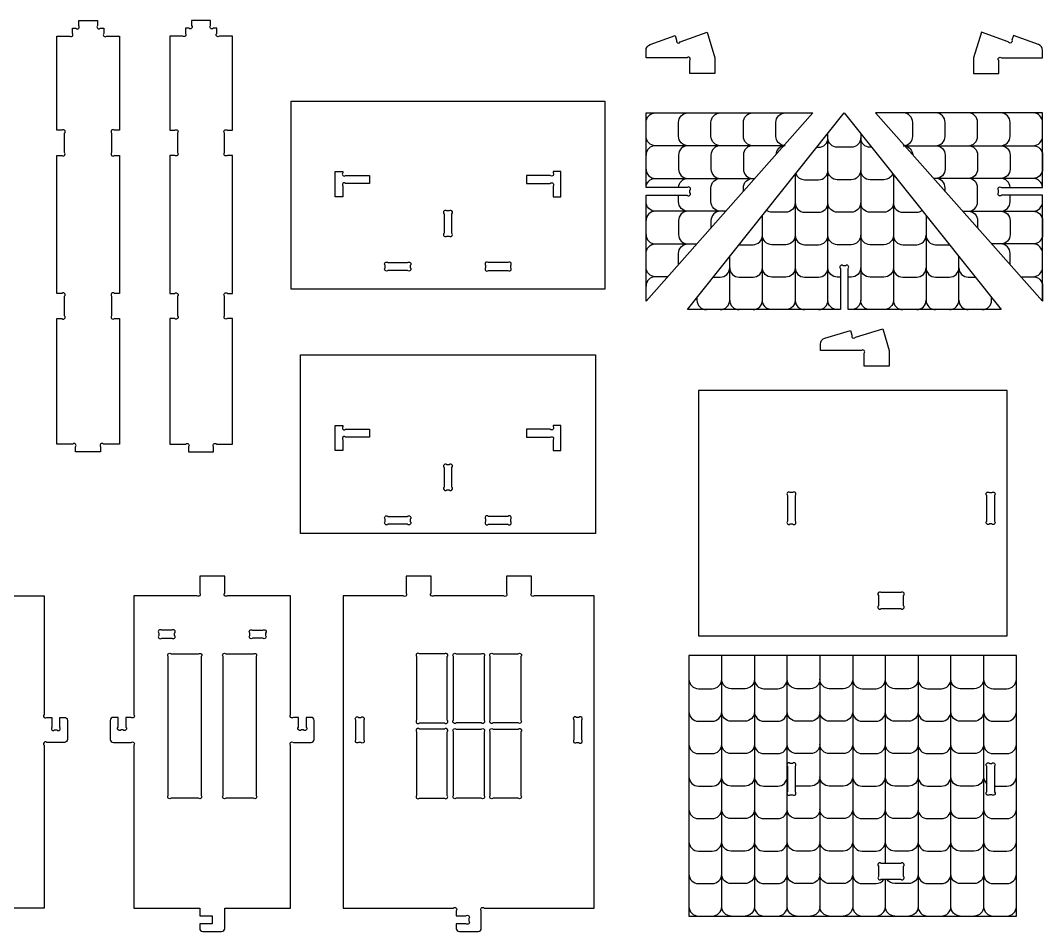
# Model space of a CAD drawing. Extents: x 61.9 to 158.6, y 1998.2 to 2079.7.
# Drawn here: x 125.81 to 158.39, y 1998.21 to 2027.24 of the extents above; entities that cross this region are included whole.
import ezdxf

# ---------------------------------------------------------------- set-up
doc = ezdxf.new("R2010")
doc.units = 0
doc.header["$MEASUREMENT"] = 0
doc.layers.add('LAYER1', color=18, linetype='CONTINUOUS')

msp = doc.modelspace()

# ---------------------------------------------------------------- linework, layer by layer
at = {"layer": 'LAYER1'}
for points in [[(128.963, 2023.745), (128.801, 2023.745, 1), (128.713, 2023.656), (128.713, 2023.033, 1), (128.801, 2022.945), (128.963, 2022.945), (128.963, 2018.545), (128.801, 2018.545, 1), (128.713, 2018.456), (128.713, 2017.833, 1), (128.801, 2017.745), (128.963, 2017.745), (128.963, 2013.745), (128.451, 2013.745, 1), (128.363, 2013.656), (128.363, 2013.495), (127.563, 2013.495), (127.563, 2013.656, 1), (127.474, 2013.745), (126.963, 2013.745), (126.963, 2017.745), (127.124, 2017.745, 1), (127.213, 2017.833), (127.213, 2018.456, 1), (127.124, 2018.545), (126.963, 2018.545), (126.963, 2022.945), (127.124, 2022.945, 1), (127.213, 2023.033), (127.213, 2023.656, 1), (127.124, 2023.745), (126.963, 2023.745), (126.963, 2026.745), (127.374, 2026.745, 1), (127.463, 2026.833), (127.463, 2026.995), (127.574, 2026.995, 1), (127.663, 2027.083), (127.663, 2027.245), (128.263, 2027.245), (128.263, 2027.083, 1), (128.351, 2026.995), (128.463, 2026.995), (128.463, 2026.833, 1), (128.551, 2026.745), (128.963, 2026.745)], [(130.564, 2023.745), (130.725, 2023.745, -1), (130.814, 2023.656), (130.814, 2023.033, -1), (130.725, 2022.945), (130.564, 2022.945), (130.564, 2018.545), (130.725, 2018.545, -1), (130.814, 2018.456), (130.814, 2017.833, -1), (130.725, 2017.745), (130.564, 2017.745), (130.564, 2013.745), (131.075, 2013.745, -1), (131.164, 2013.656), (131.164, 2013.495), (131.964, 2013.495), (131.964, 2013.656, -1), (132.053, 2013.745), (132.564, 2013.745), (132.564, 2017.745), (132.403, 2017.745, -1), (132.314, 2017.833), (132.314, 2018.456, -1), (132.403, 2018.545), (132.564, 2018.545), (132.564, 2022.945), (132.403, 2022.945, -1), (132.314, 2023.033), (132.314, 2023.656, -1), (132.403, 2023.745), (132.564, 2023.745), (132.564, 2026.745), (132.153, 2026.745, -1), (132.064, 2026.833), (132.064, 2026.995), (131.953, 2026.995, -1), (131.864, 2027.083), (131.864, 2027.245), (131.264, 2027.245), (131.264, 2027.083, -1), (131.175, 2026.995), (131.064, 2026.995), (131.064, 2026.833, -1), (130.975, 2026.745), (130.564, 2026.745)], [(147.146, 2025.554), (147.146, 2025.965, 1), (147.058, 2026.054), (145.75, 2026.054), (145.75, 2026.289, -0.315299), (145.882, 2026.477), (146.681, 2026.768), (146.726, 2026.618, 1), (146.841, 2026.56), (147.698, 2026.872), (147.946, 2026.054), (147.946, 2025.554)], [(156.995, 2025.554), (156.995, 2025.965, -1), (157.084, 2026.054), (158.392, 2026.054), (158.392, 2026.289, 0.315299), (158.26, 2026.477), (157.461, 2026.768), (157.415, 2026.618, -1), (157.3, 2026.56), (156.443, 2026.872), (156.195, 2026.054), (156.195, 2025.554)], [(145.75, 2021.672), (147.061, 2021.672, 1), (147.15, 2021.76), (147.15, 2021.833, 1), (147.061, 2021.922), (145.75, 2021.922), (145.75, 2024.297), (151.071, 2024.297), (145.75, 2018.297)], [(147.071, 2018.028), (152.071, 2024.297), (157.071, 2018.028), (152.196, 2018.028), (152.196, 2019.339, 1), (152.107, 2019.428), (152.034, 2019.428, 1), (151.946, 2019.339), (151.946, 2018.028)], [(158.392, 2021.672), (157.08, 2021.672, -1), (156.992, 2021.76), (156.992, 2021.833, -1), (157.08, 2021.922), (158.392, 2021.922), (158.392, 2024.297), (153.071, 2024.297), (158.392, 2018.297)], [(136.085, 2022.427), (136.085, 2022.391, 1), (136.174, 2022.302), (136.932, 2022.302), (136.932, 2022.052), (136.174, 2022.052, 1), (136.085, 2021.964), (136.085, 2021.627), (135.835, 2021.627), (135.835, 2022.427)], [(142.785, 2022.427), (142.785, 2022.391, -1), (142.697, 2022.302), (141.939, 2022.302), (141.939, 2022.052), (142.697, 2022.052, -1), (142.785, 2021.964), (142.785, 2021.627), (143.035, 2021.627), (143.035, 2022.427)], [(139.31, 2021.085), (139.31, 2020.462, 1), (139.399, 2020.374), (139.472, 2020.374, 1), (139.56, 2020.462), (139.56, 2021.085, 1), (139.472, 2021.174), (139.399, 2021.174, 1)], [(138.235, 2019.439), (138.235, 2019.366, -1), (138.147, 2019.277), (137.524, 2019.277, -1), (137.435, 2019.366), (137.435, 2019.439, -1), (137.524, 2019.527), (138.147, 2019.527, -1)], [(140.635, 2019.439), (140.635, 2019.366, 1), (140.724, 2019.277), (141.347, 2019.277, 1), (141.435, 2019.366), (141.435, 2019.439, 1), (141.347, 2019.527), (140.724, 2019.527, 1)], [(152.706, 2016.227), (152.706, 2016.639, 1), (152.618, 2016.727), (151.31, 2016.727), (151.31, 2016.931, -0.330467), (151.452, 2017.122), (152.267, 2017.369), (152.314, 2017.215, 1), (152.424, 2017.156), (153.297, 2017.42), (153.506, 2016.727), (153.506, 2016.227)], [(136.085, 2014.339), (136.085, 2014.303, 1), (136.174, 2014.214), (136.932, 2014.214), (136.932, 2013.964), (136.174, 2013.964, 1), (136.085, 2013.876), (136.085, 2013.539), (135.835, 2013.539), (135.835, 2014.339)], [(142.785, 2014.339), (142.785, 2014.303, -1), (142.697, 2014.214), (141.939, 2014.214), (141.939, 2013.964), (142.697, 2013.964, -1), (142.785, 2013.876), (142.785, 2013.539), (143.035, 2013.539), (143.035, 2014.339)], [(139.31, 2012.997), (139.31, 2012.374, 1), (139.399, 2012.286), (139.472, 2012.286, 1), (139.56, 2012.374), (139.56, 2012.997, 1), (139.472, 2013.086), (139.399, 2013.086, 1)], [(150.261, 2012.109), (150.261, 2011.286, 1), (150.349, 2011.198), (150.422, 2011.198, 1), (150.511, 2011.286), (150.511, 2012.109, 1), (150.422, 2012.198), (150.349, 2012.198, 1)], [(156.861, 2012.109), (156.861, 2011.286, -1), (156.772, 2011.198), (156.699, 2011.198, -1), (156.611, 2011.286), (156.611, 2012.109, -1), (156.699, 2012.198), (156.772, 2012.198, -1)], [(137.524, 2011.439), (138.147, 2011.439, -1), (138.235, 2011.351), (138.235, 2011.278, -1), (138.147, 2011.189), (137.524, 2011.189, -1), (137.435, 2011.278), (137.435, 2011.351, -1)], [(140.635, 2011.351), (140.635, 2011.278, 1), (140.724, 2011.189), (141.347, 2011.189, 1), (141.435, 2011.278), (141.435, 2011.351, 1), (141.347, 2011.439), (140.724, 2011.439, 1)], [(134.92, 2005.034), (134.92, 2004.722, -1), (134.832, 2004.634), (134.759, 2004.634, -1), (134.67, 2004.722), (134.67, 2005.034), (134.509, 2005.034, -1), (134.42, 2005.122), (134.42, 2008.909), (132.409, 2008.909, -1), (132.32, 2008.997), (132.32, 2009.534), (131.52, 2009.534), (131.52, 2008.997, -1), (131.432, 2008.909), (129.42, 2008.909), (129.42, 2005.122, -1), (129.332, 2005.034), (129.17, 2005.034), (129.17, 2004.722, -1), (129.082, 2004.634), (129.009, 2004.634, -1), (128.92, 2004.722), (128.92, 2005.034), (128.77, 2005.034, 0.414214), (128.67, 2004.934), (128.67, 2004.334, 0.414214), (128.77, 2004.234), (129.332, 2004.234, -1), (129.42, 2004.145), (129.42, 1998.959), (131.52, 1998.959), (131.52, 1998.709), (131.92, 1998.709), (131.92, 1998.459), (131.52, 1998.459), (131.52, 1998.309, 0.414214), (131.62, 1998.209), (132.22, 1998.209, 0.414214), (132.32, 1998.309), (132.32, 1998.959), (134.42, 1998.959), (134.42, 2004.145, -1), (134.509, 2004.234), (135.07, 2004.234, 0.414214), (135.17, 2004.334), (135.17, 2004.934, 0.414214), (135.07, 2005.034)], [(141.299, 2009.534), (141.299, 2008.997, -1), (141.21, 2008.909), (138.987, 2008.909, -1), (138.899, 2008.997), (138.899, 2009.534), (138.099, 2009.534), (138.099, 2008.997, -1), (138.01, 2008.909), (136.099, 2008.909), (136.099, 1998.959), (139.61, 1998.959, -1), (139.699, 1998.87), (139.699, 1998.709), (140.01, 1998.709, -1), (140.099, 1998.62), (140.099, 1998.547, -1), (140.01, 1998.459), (139.699, 1998.459), (139.699, 1998.309, 0.414214), (139.799, 1998.209), (140.399, 1998.209, 0.414214), (140.499, 1998.309), (140.499, 1998.87, -1), (140.587, 1998.959), (144.099, 1998.959), (144.099, 2008.909), (142.187, 2008.909, -1), (142.099, 2008.997), (142.099, 2009.534)], [(153.249, 2008.502), (153.872, 2008.502, 1), (153.961, 2008.591), (153.961, 2008.922, 1), (153.872, 2009.011), (153.249, 2009.011, 1), (153.161, 2008.922), (153.161, 2008.591, 1)], [(130.309, 2007.559), (130.632, 2007.559, 1), (130.72, 2007.647), (130.72, 2007.72, 1), (130.632, 2007.809), (130.309, 2007.809, 1), (130.22, 2007.72), (130.22, 2007.647, 1)], [(133.209, 2007.809), (133.532, 2007.809, -1), (133.62, 2007.72), (133.62, 2007.647, -1), (133.532, 2007.559), (133.209, 2007.559, -1), (133.12, 2007.647), (133.12, 2007.72, -1)], [(130.52, 2002.547), (130.52, 2006.97, -1), (130.609, 2007.059), (131.482, 2007.059, -1), (131.57, 2006.97), (131.57, 2002.547, -1), (131.482, 2002.459), (130.609, 2002.459, -1)], [(132.27, 2002.547), (132.27, 2006.97, -1), (132.359, 2007.059), (133.232, 2007.059, -1), (133.32, 2006.97), (133.32, 2002.547, -1), (133.232, 2002.459), (132.359, 2002.459, -1)], [(138.436, 2006.97), (138.436, 2004.947, 1), (138.525, 2004.859), (139.323, 2004.859, 1), (139.411, 2004.947), (139.411, 2006.97, 1), (139.323, 2007.059), (138.525, 2007.059, 1)], [(139.7, 2007.059), (140.498, 2007.059, -1), (140.586, 2006.97), (140.586, 2004.947, -1), (140.498, 2004.859), (139.7, 2004.859, -1), (139.611, 2004.947), (139.611, 2006.97, -1)], [(140.786, 2004.947), (140.786, 2006.97, -1), (140.875, 2007.059), (141.673, 2007.059, -1), (141.761, 2006.97), (141.761, 2004.947, -1), (141.673, 2004.859), (140.875, 2004.859, -1)], [(136.749, 2004.945), (136.749, 2004.322, -1), (136.66, 2004.234), (136.587, 2004.234, -1), (136.499, 2004.322), (136.499, 2004.945, -1), (136.587, 2005.034), (136.66, 2005.034, -1)], [(143.449, 2004.945), (143.449, 2004.322, 1), (143.537, 2004.234), (143.61, 2004.234, 1), (143.699, 2004.322), (143.699, 2004.945, 1), (143.61, 2005.034), (143.537, 2005.034, 1)], [(138.436, 2004.57), (138.436, 2002.547, 1), (138.525, 2002.459), (139.323, 2002.459, 1), (139.411, 2002.547), (139.411, 2004.57, 1), (139.323, 2004.659), (138.525, 2004.659, 1)], [(139.7, 2004.659), (140.498, 2004.659, -1), (140.586, 2004.57), (140.586, 2002.547, -1), (140.498, 2002.459), (139.7, 2002.459, -1), (139.611, 2002.547), (139.611, 2004.57, -1)], [(141.761, 2004.57), (141.761, 2002.547, -1), (141.673, 2002.459), (140.875, 2002.459, -1), (140.786, 2002.547), (140.786, 2004.57, -1), (140.875, 2004.659), (141.673, 2004.659, -1)], [(150.261, 2003.48), (150.261, 2002.658, 1), (150.349, 2002.569), (150.422, 2002.569, 1), (150.511, 2002.658), (150.511, 2003.48, 1), (150.422, 2003.569), (150.349, 2003.569, 1)], [(156.861, 2003.48), (156.861, 2002.658, -1), (156.772, 2002.569), (156.699, 2002.569, -1), (156.611, 2002.658), (156.611, 2003.48, -1), (156.699, 2003.569), (156.772, 2003.569, -1)], [(153.249, 1999.874), (153.872, 1999.874, 1), (153.961, 1999.962), (153.961, 2000.294, 1), (153.872, 2000.382), (153.249, 2000.382, 1), (153.161, 2000.294), (153.161, 1999.962, 1)]]:
    msp.add_lwpolyline(points, format="xyb", close=True, dxfattribs=at)
for points in [[(134.435, 2024.677), (144.435, 2024.677), (144.435, 2018.677), (134.435, 2018.677)], [(134.735, 2016.589), (144.135, 2016.589), (144.135, 2010.889), (134.735, 2010.889)], [(157.261, 2015.452), (147.42, 2015.452), (147.42, 2007.632), (157.261, 2007.632)], [(147.12, 1998.703), (157.561, 1998.703), (157.561, 2007.003), (147.12, 2007.003)]]:
    msp.add_lwpolyline(points, close=True, dxfattribs=at)
for points in [[(145.75, 2023.997, -0.414214), (146.05, 2024.297)], [(147.085, 2023.253, -0.414214), (146.785, 2023.553), (146.785, 2023.997, -0.414214), (147.085, 2024.297)], [(148.12, 2023.253, -0.414214), (147.82, 2023.553), (147.82, 2023.997, -0.414214), (148.12, 2024.297)], [(149.155, 2023.253, -0.414214), (148.855, 2023.553), (148.855, 2023.997, -0.414214), (149.155, 2024.297)], [(150.148, 2023.256, -0.373636), (149.89, 2023.553), (149.89, 2023.997, -0.414214), (150.19, 2024.297)], [(153.994, 2023.256, 0.373636), (154.252, 2023.553), (154.252, 2023.997, 0.414214), (153.952, 2024.297)], [(154.987, 2023.253, 0.414214), (155.287, 2023.553), (155.287, 2023.997, 0.414214), (154.987, 2024.297)], [(156.022, 2023.253, 0.414214), (156.322, 2023.553), (156.322, 2023.997, 0.414214), (156.022, 2024.297)], [(157.057, 2023.253), (158.092, 2023.253, 0.414214), (158.392, 2023.553), (158.392, 2023.997, 0.414214), (158.092, 2024.297), (157.057, 2024.297)], [(157.057, 2023.253, 0.414214), (157.357, 2023.553), (157.357, 2023.997, 0.414214), (157.057, 2024.297)], [(151.849, 2018.028, -0.414214), (151.549, 2018.328), (151.549, 2023.642)], [(152.593, 2023.642), (152.593, 2018.328, -0.414214), (152.293, 2018.028)], [(150.19, 2023.253), (146.05, 2023.253, -0.414214), (145.75, 2023.553)], [(146.05, 2023.253, 0.414214), (145.75, 2022.953)], [(147.085, 2023.253, 0.414214), (146.785, 2022.953), (146.785, 2022.509, 0.414214), (147.085, 2022.209)], [(148.12, 2023.253, 0.414214), (147.82, 2022.953), (147.82, 2022.509, 0.414214), (148.12, 2022.209)], [(149.155, 2023.253, 0.414214), (148.855, 2022.953), (148.855, 2022.509, 0.414214), (149.155, 2022.209)], [(150.142, 2023.249, 0.356207), (149.89, 2022.965)], [(151.198, 2023.203), (151.249, 2023.203, 0.414214), (151.549, 2023.503)], [(152.593, 2023.503, -0.414214), (152.293, 2023.203), (151.849, 2023.203, -0.414214), (151.549, 2023.503)], [(152.944, 2023.203), (152.893, 2023.203, -0.414214), (152.593, 2023.503)], [(154, 2023.249, -0.356207), (154.251, 2022.965)], [(154.987, 2023.253, -0.414214), (155.287, 2022.953), (155.287, 2022.509, -0.414214), (154.987, 2022.209)], [(156.022, 2023.253, -0.414214), (156.322, 2022.953), (156.322, 2022.509, -0.414214), (156.022, 2022.209)], [(157.057, 2023.253), (158.092, 2023.253, -0.414214), (158.392, 2022.953), (158.392, 2022.509, -0.414214), (158.092, 2022.209), (157.057, 2022.209)], [(157.057, 2023.253, -0.414214), (157.357, 2022.953), (157.357, 2022.509, -0.414214), (157.057, 2022.209)], [(145.75, 2022.509, 0.414214), (146.05, 2022.209)], [(150.505, 2022.334), (150.505, 2018.328, -0.414214), (150.205, 2018.028)], [(150.526, 2022.359, 0.309756), (150.805, 2022.168), (151.249, 2022.168, 0.414214), (151.549, 2022.468)], [(152.593, 2022.468, -0.414214), (152.293, 2022.168), (151.849, 2022.168, -0.414214), (151.549, 2022.468)], [(153.616, 2022.359, -0.309756), (153.336, 2022.168), (152.893, 2022.168, -0.414214), (152.593, 2022.468)], [(153.636, 2022.334), (153.636, 2018.328, 0.414214), (153.936, 2018.028)], [(145.75, 2021.922, -0.402258), (146.05, 2022.209), (149.22, 2022.209)], [(146.785, 2021.922, -0.402258), (147.085, 2022.209)], [(148.12, 2021.166, -0.414214), (147.82, 2021.466), (147.82, 2021.909, -0.414214), (148.12, 2022.209)], [(148.855, 2021.798), (148.855, 2021.909, -0.414214), (149.155, 2022.209)], [(155.287, 2021.798), (155.287, 2021.909, 0.414214), (154.987, 2022.209)], [(156.022, 2021.166, 0.414214), (156.322, 2021.466), (156.322, 2021.909, 0.414214), (156.022, 2022.209)], [(158.391, 2021.922, 0.402258), (158.092, 2022.209), (157.057, 2022.209)], [(157.356, 2021.922, 0.402258), (157.057, 2022.209)], [(147.085, 2021.166, -0.414214), (146.785, 2021.466), (146.785, 2021.672)], [(157.057, 2021.166), (158.092, 2021.166, 0.414214), (158.392, 2021.466), (158.392, 2021.672)], [(157.057, 2021.166, 0.414214), (157.357, 2021.466), (157.357, 2021.672)], [(148.294, 2021.166), (146.05, 2021.166, -0.414214), (145.75, 2021.466)], [(150.505, 2021.433, -0.414214), (150.205, 2021.133), (149.762, 2021.133, -0.153351), (149.59, 2021.186)], [(150.505, 2021.433, 0.414214), (150.805, 2021.133), (151.249, 2021.133, 0.414214), (151.549, 2021.433)], [(152.593, 2021.433, -0.414214), (152.293, 2021.133), (151.849, 2021.133, -0.414214), (151.549, 2021.433)], [(153.636, 2021.433, -0.414214), (153.336, 2021.133), (152.893, 2021.133, -0.414214), (152.593, 2021.433)], [(153.636, 2021.433, 0.414214), (153.936, 2021.133), (154.38, 2021.133, 0.153351), (154.552, 2021.186)], [(146.05, 2021.166, 0.414214), (145.75, 2020.866)], [(147.085, 2021.166, 0.414214), (146.785, 2020.866), (146.785, 2020.422, 0.414214), (147.085, 2020.122)], [(148.12, 2021.166, 0.414214), (147.82, 2020.866), (147.82, 2020.631)], [(149.762, 2018.028, -0.414214), (149.462, 2018.328), (149.462, 2021.025)], [(154.68, 2021.025), (154.68, 2018.328, 0.414214), (154.98, 2018.028)], [(156.022, 2021.166, -0.414214), (156.322, 2020.866), (156.322, 2020.631)], [(157.057, 2021.166), (158.092, 2021.166, -0.414214), (158.392, 2020.866), (158.392, 2020.422, -0.414214), (158.092, 2020.122), (157.057, 2020.122)], [(157.057, 2021.166, -0.414214), (157.357, 2020.866), (157.357, 2020.422, -0.414214), (157.057, 2020.122)], [(145.75, 2020.422, 0.414214), (146.05, 2020.122), (147.369, 2020.122)], [(148.722, 2020.098), (149.162, 2020.098, 0.414214), (149.462, 2020.398)], [(150.505, 2020.398, -0.414214), (150.205, 2020.098), (149.762, 2020.098, -0.414214), (149.462, 2020.398)], [(150.505, 2020.398, 0.414214), (150.805, 2020.098), (151.249, 2020.098, 0.414214), (151.549, 2020.398)], [(152.593, 2020.398, -0.414214), (152.293, 2020.098), (151.849, 2020.098, -0.414214), (151.549, 2020.398)], [(153.636, 2020.398, -0.414214), (153.336, 2020.098), (152.893, 2020.098, -0.414214), (152.593, 2020.398)], [(153.636, 2020.398, 0.414214), (153.936, 2020.098), (154.38, 2020.098, 0.414214), (154.68, 2020.398)], [(154.68, 2020.398, 0.414214), (154.98, 2020.098), (155.42, 2020.098)], [(145.75, 2019.822, -0.414214), (146.05, 2020.122)], [(146.785, 2019.464), (146.785, 2019.822, -0.414214), (147.085, 2020.122)], [(157.357, 2019.464), (157.357, 2019.822, 0.414214), (157.057, 2020.122), (156.773, 2020.122)], [(157.698, 2019.078), (158.092, 2019.078, 0.414214), (158.392, 2019.378), (158.392, 2019.822, 0.414214), (158.092, 2020.122), (157.057, 2020.122)], [(148.118, 2018.028, 0.414214), (148.418, 2018.328), (148.418, 2019.717)], [(155.424, 2018.028, 0.414214), (155.724, 2018.328), (155.724, 2019.717)], [(146.05, 2019.078, -0.414214), (145.75, 2019.378)], [(147.896, 2019.063), (148.118, 2019.063, 0.414214), (148.418, 2019.363)], [(148.418, 2019.363, 0.414214), (148.718, 2019.063), (149.162, 2019.063, 0.414214), (149.462, 2019.363)], [(150.505, 2019.363, -0.414214), (150.205, 2019.063), (149.762, 2019.063, -0.414214), (149.462, 2019.363)], [(150.505, 2019.363, 0.414214), (150.805, 2019.063), (151.249, 2019.063, 0.414214), (151.549, 2019.363)], [(151.946, 2019.063), (151.849, 2019.063, -0.414214), (151.549, 2019.363)], [(152.593, 2019.363, -0.414214), (152.293, 2019.063), (152.196, 2019.063)], [(153.636, 2019.363, -0.414214), (153.336, 2019.063), (152.893, 2019.063, -0.414214), (152.593, 2019.363)], [(153.636, 2019.363, 0.414214), (153.936, 2019.063), (154.38, 2019.063, 0.414214), (154.68, 2019.363)], [(154.68, 2019.363, 0.414214), (154.98, 2019.063), (155.424, 2019.063, 0.414214), (155.724, 2019.363)], [(155.724, 2019.363, 0.414214), (156.024, 2019.063), (156.245, 2019.063)], [(146.443, 2019.078), (146.05, 2019.078, 0.414214), (145.75, 2018.778)], [(157.698, 2019.078), (158.092, 2019.078, -0.414214), (158.392, 2018.778), (158.392, 2018.335, -0.029842), (158.39, 2018.299)], [(147.374, 2018.408), (147.374, 2018.328, 0.414214), (147.674, 2018.028)], [(156.467, 2018.028, 0.414214), (156.767, 2018.328), (156.767, 2018.408)], [(145.75, 2018.335, 0.029842), (145.752, 2018.299)], [(148.418, 2018.328, 0.414214), (148.718, 2018.028)], [(149.162, 2018.028, 0.414214), (149.462, 2018.328)], [(150.505, 2018.328, 0.414214), (150.805, 2018.028)], [(151.249, 2018.028, 0.414214), (151.549, 2018.328)], [(152.893, 2018.028, -0.414214), (152.593, 2018.328)], [(153.636, 2018.328, -0.414214), (153.336, 2018.028)], [(154.38, 2018.028, 0.414214), (154.68, 2018.328)], [(155.724, 2018.328, 0.414214), (156.024, 2018.028)], [(124.546, 2008.909), (126.558, 2008.909), (126.558, 2005.122, 1), (126.646, 2005.034), (126.808, 2005.034), (126.808, 2004.722, 1), (126.896, 2004.634), (126.969, 2004.634, 1), (127.058, 2004.722), (127.058, 2005.034), (127.208, 2005.034, -0.414214), (127.308, 2004.934), (127.308, 2004.334, -0.414214), (127.208, 2004.234), (126.646, 2004.234, 1), (126.558, 2004.145), (126.558, 1998.959), (124.546, 1998.959, 1)], [(149.207, 2004.178, -0.414214), (148.907, 2003.878), (148.464, 2003.878, -0.414214), (148.164, 2004.178), (148.164, 2007.003)], [(149.207, 2007.003), (149.207, 2004.178, 0.414214), (149.507, 2003.878), (149.951, 2003.878, 0.414214), (150.251, 2004.178), (150.251, 2007.003)], [(151.294, 2007.003), (151.294, 2004.178, -0.414214), (150.994, 2003.878), (150.551, 2003.878, -0.414214), (150.251, 2004.178)], [(152.338, 2007.003), (152.338, 2004.178, -0.414214), (152.038, 2003.878), (151.594, 2003.878, -0.414214), (151.294, 2004.178)], [(154.425, 2004.178, -0.414214), (154.125, 2003.878), (153.682, 2003.878, -0.414214), (153.382, 2004.178), (153.382, 2007.003)], [(154.425, 2007.003), (154.425, 2004.178, 0.414214), (154.725, 2003.878), (155.169, 2003.878, 0.414214), (155.469, 2004.178), (155.469, 2007.003)], [(156.513, 2007.003), (156.513, 2004.178, -0.414214), (156.213, 2003.878), (155.769, 2003.878, -0.414214), (155.469, 2004.178)], [(156.513, 2004.178, 0.414214), (156.813, 2003.878), (157.256, 2003.878, 0.414214), (157.556, 2004.178), (157.556, 2007.003)], [(147.12, 2006.248, 0.414214), (147.42, 2005.948), (147.864, 2005.948, 0.414214), (148.164, 2006.248)], [(149.207, 2006.248, -0.414214), (148.907, 2005.948), (148.464, 2005.948, -0.414214), (148.164, 2006.248)], [(149.207, 2006.248, 0.414214), (149.507, 2005.948), (149.951, 2005.948, 0.414214), (150.251, 2006.248)], [(151.294, 2006.248, -0.414214), (150.994, 2005.948), (150.551, 2005.948, -0.414214), (150.251, 2006.248)], [(152.338, 2006.248, -0.414214), (152.038, 2005.948), (151.594, 2005.948, -0.414214), (151.294, 2006.248)], [(152.338, 2006.248, 0.414214), (152.638, 2005.948), (153.082, 2005.948, 0.414214), (153.382, 2006.248)], [(154.425, 2006.248, -0.414214), (154.125, 2005.948), (153.682, 2005.948, -0.414214), (153.382, 2006.248)], [(154.425, 2006.248, 0.414214), (154.725, 2005.948), (155.169, 2005.948, 0.414214), (155.469, 2006.248)], [(156.513, 2006.248, -0.414214), (156.213, 2005.948), (155.769, 2005.948, -0.414214), (155.469, 2006.248)], [(156.513, 2006.248, 0.414214), (156.813, 2005.948), (157.256, 2005.948, 0.414214), (157.556, 2006.248)], [(147.12, 2005.213, 0.414214), (147.42, 2004.913), (147.864, 2004.913, 0.414214), (148.164, 2005.213)], [(149.207, 2005.213, -0.414214), (148.907, 2004.913), (148.464, 2004.913, -0.414214), (148.164, 2005.213)], [(149.207, 2005.213, 0.414214), (149.507, 2004.913), (149.951, 2004.913, 0.414214), (150.251, 2005.213)], [(151.294, 2005.213, -0.414214), (150.994, 2004.913), (150.551, 2004.913, -0.414214), (150.251, 2005.213)], [(152.338, 2005.213, -0.414214), (152.038, 2004.913), (151.594, 2004.913, -0.414214), (151.294, 2005.213)], [(152.338, 2005.213, 0.414214), (152.638, 2004.913), (153.082, 2004.913, 0.414214), (153.382, 2005.213)], [(154.425, 2005.213, -0.414214), (154.125, 2004.913), (153.682, 2004.913, -0.414214), (153.382, 2005.213)], [(154.425, 2005.213, 0.414214), (154.725, 2004.913), (155.169, 2004.913, 0.414214), (155.469, 2005.213)], [(156.513, 2005.213, -0.414214), (156.213, 2004.913), (155.769, 2004.913, -0.414214), (155.469, 2005.213)], [(156.513, 2005.213, 0.414214), (156.813, 2004.913), (157.256, 2004.913, 0.414214), (157.556, 2005.213)], [(147.12, 2004.178, 0.414214), (147.42, 2003.878), (147.864, 2003.878, 0.414214), (148.164, 2004.178)], [(147.864, 1998.703, 0.414214), (148.164, 1999.003), (148.164, 2004.171)], [(149.207, 2004.171), (149.207, 1999.003, 0.414214), (149.507, 1998.703)], [(149.951, 1998.703, 0.414214), (150.251, 1999.003), (150.251, 2004.171)], [(151.294, 2004.171), (151.294, 1999.003, -0.414214), (150.994, 1998.703)], [(152.338, 2004.178, 0.414214), (152.638, 2003.878), (153.082, 2003.878, 0.414214), (153.382, 2004.178)], [(152.338, 2004.171), (152.338, 1999.003, 0.414214), (152.638, 1998.703)], [(154.425, 2004.171), (154.425, 1999.003, 0.414214), (154.725, 1998.703)], [(155.769, 1998.703, -0.414214), (155.469, 1999.003), (155.469, 2004.171)], [(156.513, 2004.171), (156.513, 1999.003, -0.414214), (156.213, 1998.703)], [(157.256, 1998.703, 0.414214), (157.556, 1999.003), (157.556, 2004.171)], [(147.12, 2003.143, 0.414214), (147.42, 2002.843), (147.864, 2002.843, 0.414214), (148.164, 2003.143)], [(149.207, 2003.143, -0.414214), (148.907, 2002.843), (148.464, 2002.843, -0.414214), (148.164, 2003.143)], [(149.207, 2003.143, 0.414214), (149.507, 2002.843), (149.951, 2002.843, 0.414214), (150.251, 2003.143)], [(150.261, 2003.066, -0.064722), (150.251, 2003.143)], [(151.294, 2003.143, -0.414214), (150.994, 2002.843), (150.551, 2002.843, -0.033471), (150.511, 2002.846)], [(152.338, 2003.143, -0.414214), (152.038, 2002.843), (151.594, 2002.843, -0.414214), (151.294, 2003.143)], [(152.338, 2003.143, 0.414214), (152.638, 2002.843), (153.082, 2002.843, 0.414214), (153.382, 2003.143)], [(154.425, 2003.143, -0.414214), (154.125, 2002.843), (153.682, 2002.843, -0.414214), (153.382, 2003.143)], [(154.425, 2003.143, 0.414214), (154.725, 2002.843), (155.169, 2002.843, 0.414214), (155.469, 2003.143)], [(156.513, 2003.143, -0.414214), (156.213, 2002.843), (155.769, 2002.843, -0.414214), (155.469, 2003.143)], [(156.513, 2003.143, 0.211181), (156.611, 2002.921)], [(156.861, 2002.843), (157.256, 2002.843, 0.414214), (157.556, 2003.143)], [(147.12, 2002.108, 0.414214), (147.42, 2001.808), (147.864, 2001.808, 0.414214), (148.164, 2002.108)], [(149.207, 2002.108, -0.414214), (148.907, 2001.808), (148.464, 2001.808, -0.414214), (148.164, 2002.108)], [(149.207, 2002.108, 0.414214), (149.507, 2001.808), (149.951, 2001.808, 0.414214), (150.251, 2002.108)], [(151.294, 2002.108, -0.414214), (150.994, 2001.808), (150.551, 2001.808, -0.414214), (150.251, 2002.108)], [(152.338, 2002.108, -0.414214), (152.038, 2001.808), (151.594, 2001.808, -0.414214), (151.294, 2002.108)], [(152.338, 2002.108, 0.414214), (152.638, 2001.808), (153.082, 2001.808, 0.414214), (153.382, 2002.108)], [(154.425, 2002.108, -0.414214), (154.125, 2001.808), (153.682, 2001.808, -0.414214), (153.382, 2002.108)], [(154.425, 2002.108, 0.414214), (154.725, 2001.808), (155.169, 2001.808, 0.414214), (155.469, 2002.108)], [(156.513, 2002.108, -0.414214), (156.213, 2001.808), (155.769, 2001.808, -0.414214), (155.469, 2002.108)], [(156.513, 2002.108, 0.414214), (156.813, 2001.808), (157.256, 2001.808, 0.414214), (157.556, 2002.108)], [(147.12, 2001.073, 0.414214), (147.42, 2000.773), (147.864, 2000.773, 0.414214), (148.164, 2001.073)], [(149.207, 2001.073, -0.414214), (148.907, 2000.773), (148.464, 2000.773, -0.414214), (148.164, 2001.073)], [(149.207, 2001.073, 0.414214), (149.507, 2000.773), (149.951, 2000.773, 0.414214), (150.251, 2001.073)], [(151.294, 2001.073, -0.414214), (150.994, 2000.773), (150.551, 2000.773, -0.414214), (150.251, 2001.073)], [(152.338, 2001.073, -0.414214), (152.038, 2000.773), (151.594, 2000.773, -0.414214), (151.294, 2001.073)], [(152.338, 2001.073, 0.414214), (152.638, 2000.773), (153.082, 2000.773, 0.414214), (153.382, 2001.073)], [(154.425, 2001.073, -0.414214), (154.125, 2000.773), (153.682, 2000.773, -0.414214), (153.382, 2001.073)], [(154.425, 2001.073, 0.414214), (154.725, 2000.773), (155.169, 2000.773, 0.414214), (155.469, 2001.073)], [(156.513, 2001.073, -0.414214), (156.213, 2000.773), (155.769, 2000.773, -0.414214), (155.469, 2001.073)], [(156.513, 2001.073, 0.414214), (156.813, 2000.773), (157.256, 2000.773, 0.414214), (157.556, 2001.073)], [(147.12, 2000.038, 0.414214), (147.42, 1999.738), (147.864, 1999.738, 0.414214), (148.164, 2000.038)], [(149.207, 2000.038, -0.414214), (148.907, 1999.738), (148.464, 1999.738, -0.414214), (148.164, 2000.038)], [(149.207, 2000.038, 0.414214), (149.507, 1999.738), (149.951, 1999.738, 0.414214), (150.251, 2000.038)], [(151.294, 2000.038, -0.414214), (150.994, 1999.738), (150.551, 1999.738, -0.414214), (150.251, 2000.038)], [(152.338, 2000.038, -0.414214), (152.038, 1999.738), (151.594, 1999.738, -0.414214), (151.294, 2000.038)], [(152.338, 2000.038, 0.414214), (152.638, 1999.738), (153.082, 1999.738, 0.253048), (153.333, 1999.874)], [(153.682, 1998.703, -0.414214), (153.382, 1999.003), (153.382, 1999.874)], [(154.425, 2000.038, -0.414214), (154.125, 1999.738), (153.682, 1999.738, -0.253048), (153.431, 1999.874)], [(154.425, 2000.038, 0.414214), (154.725, 1999.738), (155.169, 1999.738, 0.414214), (155.469, 2000.038)], [(156.513, 2000.038, -0.414214), (156.213, 1999.738), (155.769, 1999.738, -0.414214), (155.469, 2000.038)], [(156.513, 2000.038, 0.414214), (156.813, 1999.738), (157.256, 1999.738, 0.414214), (157.556, 2000.038)], [(147.12, 1999.003, 0.414214), (147.42, 1998.703)], [(148.464, 1998.703, -0.414214), (148.164, 1999.003)], [(149.207, 1999.003, -0.414214), (148.907, 1998.703)], [(150.551, 1998.703, -0.414214), (150.251, 1999.003)], [(151.594, 1998.703, -0.414214), (151.294, 1999.003)], [(152.338, 1999.003, -0.414214), (152.038, 1998.703)], [(153.082, 1998.703, 0.414214), (153.382, 1999.003)], [(154.425, 1999.003, -0.414214), (154.125, 1998.703)], [(155.169, 1998.703, 0.414214), (155.469, 1999.003)], [(156.513, 1999.003, 0.414214), (156.813, 1998.703)]]:
    msp.add_lwpolyline(points, format="xyb", dxfattribs=at)
for points in [[(157.057, 2024.297), (153.071, 2024.297)], [(153.952, 2023.253), (157.057, 2023.253)], [(157.057, 2022.209), (154.922, 2022.209)], [(155.847, 2021.166), (157.057, 2021.166)], [(153.382, 2000.382), (153.382, 2004.171)]]:
    msp.add_lwpolyline(points, dxfattribs=at)

doc.saveas('drawing.dxf')
